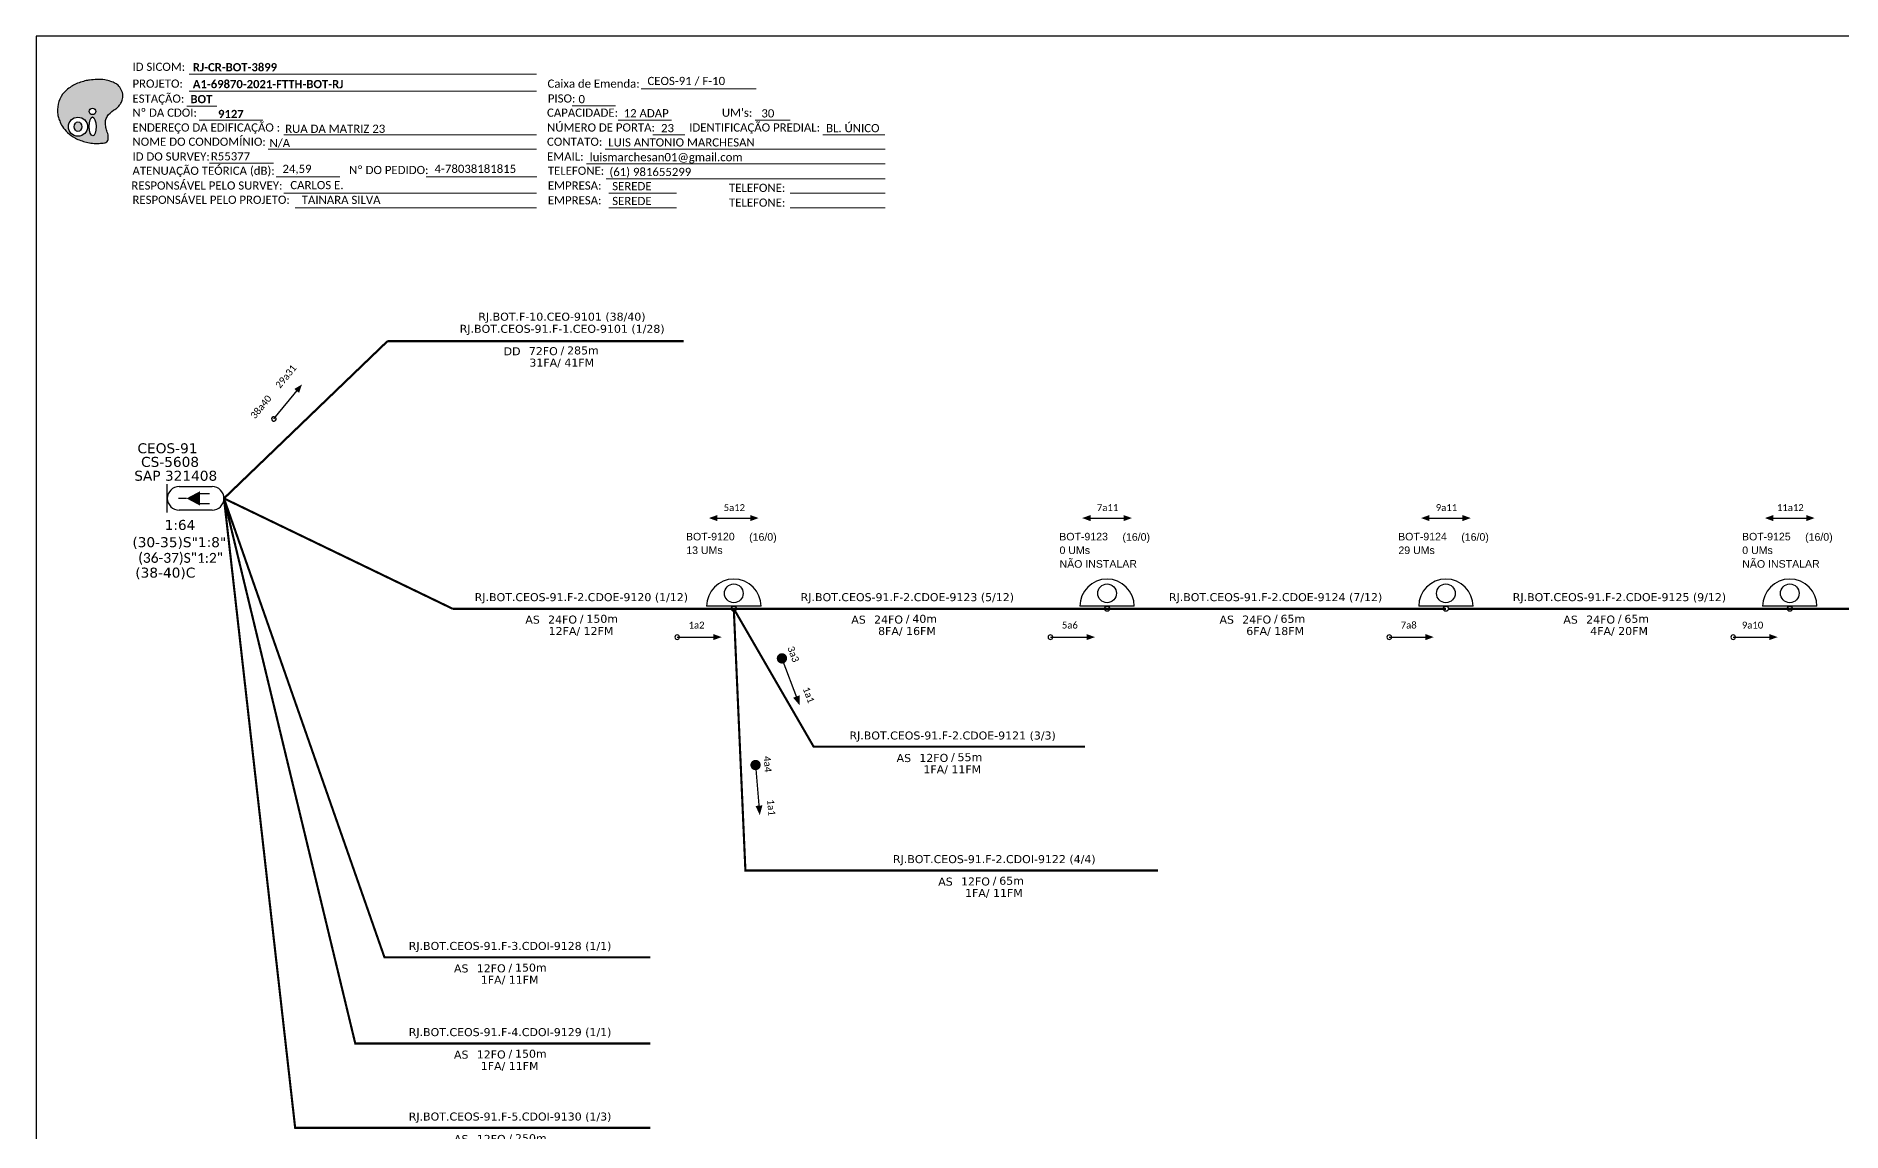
# Model space of a CAD drawing. Extents: x -89 to 749, y 705 to 1299.
# Drawn here: x -89.3 to 305.5, y 1059.3 to 1299 of the extents above; entities that cross this region are included whole.
import ezdxf
from ezdxf.enums import TextEntityAlignment as Align

# ---------------------------------------------------------------- set-up
doc = ezdxf.new("R2010")
doc.units = 0
for name, color, linetype, lineweight in [("20.0-LEGENDA DOS CDO'S", 1, 'Continuous', 0), ('20.2-CDO_POSTE', 1, 'Continuous', 5), ('40.1-ETIQUETAS', 1, 'Continuous', 20)]:
    doc.layers.add(name, color=color, linetype=linetype, lineweight=lineweight)
for name, color, linetype in [('20.4-CEOS', 1, 'Continuous'), ('CAP a instalar', 1, 'Continuous'), ('label_cabos', 7, 'Continuous'), ('SETA', 7, 'Continuous')]:
    doc.layers.add(name, color=color, linetype=linetype)
doc.styles.add('ARIAL', font='arial.ttf')
doc.styles.add('siredit', font='verdana.ttf')
doc.styles.get("Standard").update_dxf_attribs({"font": 'arial.ttf'})
doc.styles.add('WMF-Calibri0', font='calibri.ttf')
doc.styles.add('WMF-Calibri1', font='calibrib.ttf')
doc.linetypes.add('FENCELINE1', pattern='A,0.25,-0.1,[133,ltypeshp.shx,S=0.1,R=0,X=-0.1,Y=0],-0.1,1', length=1.45)

# ---------------------------------------------------------------- blocks, each defined once
blk = doc.blocks.new('OI')
h = blk.add_hatch(color=40)
edge = h.paths.add_edge_path()
edge.add_spline(control_points=[(4.35, -0.67), (3.92, -0.99), (3.26, -1.5), (2.81, -2.59), (2.9, -3.5), (3.06, -4.27), (3.31, -4.85), (3.37, -5.39), (3.4, -5.88), (3.2, -6.4), (2.54, -6.61), (1.65, -6.63), (0.55, -6.67), (-0.56, -6.42), (-1.61, -6.14), (-2.77, -5.61), (-3.92, -4.77), (-4.89, -3.7), (-5.34, -2.65), (-5.6, -1.94), (-5.85, -0.96), (-5.71, 0.47), (-5.1, 2.02), (-4.14, 3.02), (-3.3, 3.61), (-2.37, 4.16), (-1.36, 4.44), (-0.56, 4.7), (0.79, 4.85), (2.24, 4.97), (3.79, 4.57), (4.67, 4.21), (5.44, 3.65), (5.76, 2.99), (6.03, 2.21), (6.01, 1.46), (5.72, 0.64), (5.31, 0.08), (4.88, -0.38), (4.51, -0.55), (4.35, -0.67)], knot_values=[0, 0, 0, 0, 1.60434, 2.417191, 3.427595, 4.282808, 4.776746, 5.304182, 5.888771, 6.258406, 6.858137, 7.79129, 8.986195, 10.124242, 11.187857, 12.242908, 13.953784, 15.414161, 16.515391, 17.349188, 17.675853, 19.552021, 21.515531, 22.568638, 23.63245, 24.621084, 25.782718, 26.745347, 27.142653, 29.870543, 31.004649, 31.921532, 32.709589, 33.801391, 34.042471, 35.192333, 35.971461, 36.628871, 37.254359, 37.836911, 37.836911, 37.836911, 37.836911], degree=3, periodic=0)
h.paths.add_polyline_path([(1.13, -0.87, -1), (-0.04, -0.87, -1)], flags=16)
edge = h.paths.add_edge_path(flags=16)
edge.add_ellipse((0.56, -3.59), major_axis=(-0.02, 1.71), ratio=0.361305, start_angle=0, end_angle=360)
h.paths.add_polyline_path([(-0.36, -3.62, -1), (-3.8, -3.62, -1)], flags=16)
edge = h.paths.add_edge_path(flags=0)
edge.add_ellipse((-2.08, -3.62), major_axis=(0, 0.885), ratio=0.758294, start_angle=0, end_angle=360)
at = {"color": 40}
for centre, radius in [((-2.08, -3.62), 1.72), ((0.54, -0.87), 0.587)]:
    blk.add_circle(centre, radius, dxfattribs=at)
blk.add_ellipse((-2.08, -3.62), major_axis=(0, 0.885), ratio=0.758294, start_param=-3.141592653589792, end_param=3.141592653589792, dxfattribs=at)
blk.add_ellipse((0.56, -3.59), major_axis=(-0.02, 1.71), ratio=0.361305, dxfattribs=at)
at = {"color": 40, "start_tangent": (-0.800898, -0.598801), "end_tangent": (-0.800898, -0.598801)}
blk.add_spline([(4.35, -0.67), (3.2, -1.78), (2.9, -2.54), (2.92, -3.55), (3.12, -4.38), (3.28, -4.85), (3.37, -5.37), (3.35, -5.95), (3.2, -6.29), (2.66, -6.55), (1.73, -6.63), (0.54, -6.62), (-0.58, -6.41), (-1.6, -6.11), (-2.56, -5.67), (-3.95, -4.67), (-4.89, -3.56), (-5.37, -2.56), (-5.64, -1.78), (-5.72, -1.46), (-5.63, 0.42), (-4.84, 2.22), (-4.13, 2.99), (-3.27, 3.62), (-2.4, 4.09), (-1.3, 4.47), (-0.37, 4.72), (0.02, 4.77), (2.75, 4.8), (3.85, 4.53), (4.69, 4.16), (5.31, 3.68), (5.85, 2.73), (5.93, 2.5), (5.94, 1.35), (5.67, 0.62), (5.29, 0.08), (4.84, -0.36), (4.35, -0.67)], degree=3, dxfattribs=at)
blk = doc.blocks.new('CEOS_RP_CT_DRT')
at = {"layer": '20.4-CEOS', "color": 0}
for p, q in [((-4.54, 1.19), (-1.19, 1.19)), ((-1.19, -1.19), (-4.54, -1.19))]:
    blk.add_line(p, q, dxfattribs=at)
for points in [[(-5.73, -1.43), (-5.73, 1.44)], [(-3.79, 0), (-4.59, 0)], [(-2.47, 0.48), (-1.45, 0.48)], [(-2.47, -0.52), (-1.45, -0.52)]]:
    blk.add_lwpolyline(points, dxfattribs=at)
blk.add_lwpolyline([(-3.79, 0, 0, 1.47, 0), (-2.41, 0, 1.47, 1.47, 0)], format="xyseb", dxfattribs=at)
for centre, start, end in [((-4.54, 0), 90, 270), ((-1.19, 0), 270, 90)]:
    blk.add_arc(centre, 1.19, start, end, dxfattribs=at)
at = {"layer": '20.4-CEOS', "color": 7, "style": 'siredit'}
for tag, p in [('Nº_DA_CEOS', (-2.86, 5.6)), ('LOCAL', (-2.86, 4.24)), ('SAP', (-2.86, 2.78)), ('RACIO_SPLITAGEM', (-2.86, -1.88)), ('FIBRAS_SPLITTER', (-2.86, -3.58)), ('FIBRAS_TOP_C', (-2.86, -5.08)), ('RESERVA_FINAIS', (-2.86, -6.39))]:
    blk.add_attdef(tag, text='', height=1.01, dxfattribs=at).set_placement(p, align=Align.TOP_CENTER)
blk = doc.blocks.new('CDOE-TEXTO PADRÃO')
at = {"layer": "20.0-LEGENDA DOS CDO'S", "color": 0, "style": 'ARIAL'}
for tag, p in [('CDO_N', (0.49, 7.39)), ('CORDOALHA', (0.5, 4.33)), ('SAP', (0.51, 1.67)), ('SPLITER_1', (0.59, -0.91)), ('SPLITER_2', (0.6, -3.55)), ('(XX-XX_F)S', (0.54, -8.29)), ('(XX-XX_L)S', (0.55, -10.83)), ('UMS', (0.55, -13.15))]:
    blk.add_attdef(tag, p, '', height=1.7, rotation=0.118, dxfattribs=at)
blk.add_attdef('FIBRAS_UTILIZADAS', text='', height=1.7, rotation=0.118, dxfattribs=at).set_placement((19.77, 7.43), align=Align.CENTER)
blk = doc.blocks.new('ETIQUETA_RS5F')
at = {"layer": '40.1-ETIQUETAS', "color": 0, "style": 'siredit'}
blk.add_text('/', height=1.5, dxfattribs=at).set_placement((1.58, -1.95), align=Align.MIDDLE_RIGHT)
for tag, p in [('ETIQUETA_R_PRIMARIA', (1.21, 4.1)), ('ETIQUETA_R_SECUNDARIA', (1.21, 2.1)), ('F_ATIVAS/F_MORTAS', (1.14, -4.24))]:
    blk.add_attdef(tag, text='', height=1.5, dxfattribs=at).set_placement(p, align=Align.MIDDLE_CENTER)
for tag, p in [('TIPO_CABO', (-6.58, -2.12)), ('CAP_CABO', (0.4, -2.09))]:
    blk.add_attdef(tag, text='', height=1.5, dxfattribs=at).set_placement(p, align=Align.MIDDLE_RIGHT)
blk.add_attdef('METROS', text='', height=1.5, dxfattribs=at).set_placement((2.14, -1.95), align=Align.MIDDLE_LEFT)
for tag, p in [('FUSÃO_1', (0.85, -8.39)), ('FUSÃO_2', (0.85, -10.6)), ('FUSÃO_3', (0.85, -12.93)), ('FUSÃO_4', (0.85, -15.14)), ('FUSÃO_5', (0.85, -17.16))]:
    blk.add_attdef(tag, text='', height=1.5, dxfattribs=at).set_placement(p, align=Align.CENTER)
blk = doc.blocks.new('A$C67844AE1')
at = {"color": 8}
blk.add_line((11.9, 1.1), (0, 1.1), dxfattribs=at)
for centre, radius in [((5.95, 3.93), 2.05), ((5.95, 0.55), 0.551)]:
    blk.add_circle(centre, radius, dxfattribs=at)
blk.add_arc((5.95, 1.1), 5.95, 0, 180, dxfattribs=at)

msp = doc.modelspace()

# ---------------------------------------------------------------- linework, layer by layer
msp.add_lwpolyline([(-89.32, 705.02), (749.25, 705.02), (749.25, 1299.02), (-89.32, 1299.02), (-89.32, 705.02)])
at = {"color": 7, "lineweight": 0}
for points in [[(-55.85, 1290.67), (20.13, 1290.67)], [(42.97, 1287.47), (68.1, 1287.47)], [(-56.36, 1283.7), (-49.81, 1283.7)], [(-55.85, 1286.98), (20.13, 1286.98)], [(27.92, 1283.75), (37.41, 1283.75)], [(-53.7, 1280.63), (-39.76, 1280.63)], [(37.97, 1280.63), (49.59, 1280.63)], [(67.91, 1280.63), (75.58, 1280.63)], [(-35.13, 1277.4), (20.13, 1277.4)], [(45.56, 1277.4), (52.5, 1277.4)], [(82.73, 1277.4), (96.29, 1277.4)], [(-38.54, 1274.28), (20.13, 1274.28)], [(35.09, 1274.28), (96.32, 1274.28)], [(-51.38, 1271.22), (-37.44, 1271.22)], [(-36.84, 1268.25), (-22.9, 1268.25)], [(-4.01, 1268.26), (20.14, 1268.26)], [(31.05, 1271.05), (96.32, 1271.05)], [(35.33, 1267.81), (96.32, 1267.81)], [(-35.13, 1264.7), (20.13, 1264.7)], [(35.94, 1264.7), (50.74, 1264.7)], [(75.55, 1264.7), (96.32, 1264.7)], [(-32.64, 1261.46), (20.13, 1261.46)], [(35.94, 1261.46), (50.74, 1261.46)], [(75.55, 1261.46), (96.32, 1261.46)]]:
    msp.add_lwpolyline(points, dxfattribs=at)
for points in [[(-37.66, 1214.9, 1), (-37.02, 1215.67, 1)], [(50.35, 1167.55, 1), (51.35, 1167.55, 1)], [(131.98, 1167.55, 1), (132.98, 1167.55, 1)], [(281.26, 1167.55, 1), (282.26, 1167.55, 1)], [(281.26, 1167.55, 1), (282.26, 1167.55, 1)]]:
    msp.add_lwpolyline(points, format="xyb", close=True)
at = {"color": 7}
msp.add_lwpolyline([(206.07, 1167.55, 1), (207.07, 1167.55, 1)], format="xyb", close=True, dxfattribs=at)
msp.add_lwpolyline([(206.07, 1167.55, 1), (207.07, 1167.55, 1)], format="xyb", close=True, dxfattribs=at)
at = {"const_width": 1.13}
for points in [[(73.57, 1163.44, 1), (73.97, 1162.38, 1)], [(67.95, 1140.14, 1), (68.05, 1139.02, 1)]]:
    msp.add_lwpolyline(points, format="xyb", close=True, dxfattribs=at)
at = {"layer": 'CAP a instalar', "color": 7, "ltscale": 4, "const_width": 0.467}
for points in [[(-48.24, 1197.9), (-12.5, 1232.28)], [(52.25, 1232.28), (-12.5, 1232.28)]]:
    msp.add_lwpolyline(points, dxfattribs=at)
at = {"layer": 'CAP a instalar', "color": 7, "linetype": 'FENCELINE1', "ltscale": 4, "const_width": 0.467}
for points in [[(-48.24, 1197.9), (1.77, 1173.76)], [(63.24, 1173.76), (1.77, 1173.76)], [(144.87, 1173.76), (63.24, 1173.76)], [(218.96, 1173.76), (144.31, 1173.76)], [(294.15, 1173.76), (219.51, 1173.76)], [(368.79, 1173.76), (294.15, 1173.76)]]:
    msp.add_lwpolyline(points, dxfattribs=at)
at = {"layer": 'CAP a instalar', "color": 8, "linetype": 'FENCELINE1', "ltscale": 4}
for points in [[(45, 1097.53, 0.467, 0.467, 0), (-13.15, 1097.53, 0.467, 0.467, 0), (-48.24, 1197.9, 0.467, 0.467, 0)], [(45, 1060.21, 0.467, 0.467, 0), (-32.67, 1060.21, 0.467, 0.467, 0), (-48.24, 1197.9, 0.467, 0.467, 0)], [(45, 1078.68, 0.467, 0.467, 0), (-19.53, 1078.68, 0.467, 0.467, 0), (-48.24, 1197.9, 0.467, 0.467, 0)]]:
    msp.add_lwpolyline(points, format="xyseb", dxfattribs=at)
at = {"layer": 'CAP a instalar', "color": 7, "linetype": 'FENCELINE1', "ltscale": 4}
for points in [[(140.03, 1143.61, 0.467, 0.467, 0), (80.69, 1143.61, 0.467, 0.467, 0), (63.24, 1173.76, 0.467, 0.467, 0)], [(155.98, 1116.52, 0.467, 0.467, 0), (65.78, 1116.52, 0.467, 0.467, 0), (63.24, 1173.76, 0.467, 0.467, 0)]]:
    msp.add_lwpolyline(points, format="xyseb", dxfattribs=at)
at = {"layer": 'label_cabos', "color": 7}
for p, q in [((69.19, 1174.31), (57.29, 1174.31)), ((224.9, 1174.31), (213.01, 1174.31))]:
    msp.add_line(p, q, dxfattribs=at)
for centre, radius in [((63.24, 1177.13), 2.05), ((218.95, 1177.13), 2.05), ((63.24, 1173.76), 0.551), ((218.96, 1173.76), 0.551)]:
    msp.add_circle(centre, radius, dxfattribs=at)
for centre in [(63.24, 1174.31), (218.95, 1174.31)]:
    msp.add_arc(centre, 5.95, 0, 180, dxfattribs=at)
at = {"layer": 'SETA'}
for points in [[(-37.34, 1215.29), (-31.89, 1221.94)], [(140.56, 1193.58), (149.16, 1193.58)], [(289.85, 1193.58), (298.45, 1193.58)], [(50.85, 1167.55), (59.45, 1167.55)], [(132.48, 1167.55), (141.07, 1167.55)], [(281.76, 1167.55), (290.36, 1167.55)], [(281.76, 1167.55), (290.36, 1167.55)], [(73.77, 1162.91), (77.18, 1153.84)], [(68, 1139.58), (68.8, 1129.91)]]:
    msp.add_lwpolyline(points, dxfattribs=at)
at = {"layer": 'SETA', "color": 7}
for points in [[(58.94, 1193.58), (67.54, 1193.58)], [(214.66, 1193.58), (223.25, 1193.58)], [(206.57, 1167.55), (215.17, 1167.55)], [(206.57, 1167.55), (215.17, 1167.55)]]:
    msp.add_lwpolyline(points, dxfattribs=at)
at = {"layer": 'SETA'}
for points in [[(-32.86, 1221.84), (-31.18, 1222.83), (-31.82, 1220.99)], [(141.25, 1194.26), (139.42, 1193.6), (141.25, 1192.93)], [(148.47, 1194.26), (150.3, 1193.6), (148.47, 1192.93)], [(290.54, 1194.26), (288.71, 1193.6), (290.54, 1192.93)], [(297.76, 1194.26), (299.59, 1193.6), (297.76, 1192.93)], [(58.76, 1168.23), (60.59, 1167.56), (58.76, 1166.9)], [(140.38, 1168.23), (142.22, 1167.56), (140.38, 1166.9)], [(289.67, 1168.23), (291.5, 1167.56), (289.67, 1166.9)], [(289.67, 1168.23), (291.5, 1167.56), (289.67, 1166.9)], [(77.63, 1154.83), (77.65, 1152.63), (76.22, 1154.3)], [(69.5, 1130.75), (68.92, 1128.63), (68, 1130.63)]]:
    msp.add_solid(points, dxfattribs=at)
at = {"layer": 'SETA', "color": 7}
for points in [[(59.63, 1194.26), (57.8, 1193.6), (59.63, 1192.93)], [(66.85, 1194.26), (68.68, 1193.6), (66.85, 1192.93)], [(215.35, 1194.26), (213.51, 1193.6), (215.35, 1192.93)], [(222.56, 1194.26), (224.4, 1193.6), (222.56, 1192.93)], [(214.48, 1168.23), (216.31, 1167.56), (214.48, 1166.9)], [(214.48, 1168.23), (216.31, 1167.56), (214.48, 1166.9)]]:
    msp.add_solid(points, dxfattribs=at)

# ---------------------------------------------------------------- block references
at = {"color": 7, "xscale": 1.213923925163967, "yscale": 1.213923925163967, "zscale": 1.213923925163967, "rotation": 0.1532896023949059}
msp.add_blockref('OI', (-77.65, 1283.61), dxfattribs=at)
for p in [(138.91, 1173.21), (288.2, 1173.21)]:
    msp.add_blockref('A$C67844AE1', p)
at = {"layer": '20.2-CDO_POSTE', "color": 7}
ref = msp.add_blockref('CDOE-TEXTO PADRÃO', (59.88, 1177.65), dxfattribs=dict(at, xscale=0.9720000028610228, yscale=0.9720000028610228, zscale=0.9720000028610228))
ref.add_attrib('CDO_N', 'BOT-9120', (52.79, 1188.71), dxfattribs={"layer": "20.0-LEGENDA DOS CDO'S", "color": 0, "height": 1.652, "rotation": 0.118, "style": 'ARIAL'})
ref.add_attrib('CORDOALHA', '13 UMs', (52.85, 1185.73), dxfattribs={"layer": "20.0-LEGENDA DOS CDO'S", "color": 0, "height": 1.652, "rotation": 0.118, "style": 'ARIAL'})
ref.add_attrib('FIBRAS_UTILIZADAS', '    (16/0)', dxfattribs={"layer": "20.0-LEGENDA DOS CDO'S", "color": 0, "height": 1.652, "rotation": 0.118, "style": 'ARIAL'}).set_placement((68.33, 1188.64), align=Align.CENTER)
at = {"layer": '20.2-CDO_POSTE', "color": 8}
ref = msp.add_blockref('CDOE-TEXTO PADRÃO', (141.5, 1177.65), dxfattribs=dict(at, xscale=0.972000002861023, yscale=0.972000002861023, zscale=0.972000002861023))
ref.add_attrib('CDO_N', 'BOT-9123', (134.41, 1188.71), dxfattribs={"layer": "20.0-LEGENDA DOS CDO'S", "color": 0, "height": 1.652, "rotation": 0.118, "style": 'ARIAL'})
ref.add_attrib('CORDOALHA', '0 UMs', (134.47, 1185.73), dxfattribs={"layer": "20.0-LEGENDA DOS CDO'S", "color": 0, "height": 1.652, "rotation": 0.118, "style": 'ARIAL'})
ref.add_attrib('SAP', 'NÃO INSTALAR', (134.47, 1182.73), dxfattribs={"layer": "20.0-LEGENDA DOS CDO'S", "color": 0, "height": 1.6523, "rotation": 0.118, "style": 'ARIAL'})
ref.add_attrib('FIBRAS_UTILIZADAS', '    (16/0)', dxfattribs={"layer": "20.0-LEGENDA DOS CDO'S", "color": 0, "height": 1.652, "rotation": 0.118, "style": 'ARIAL'}).set_placement((149.96, 1188.64), align=Align.CENTER)
at = {"layer": '20.2-CDO_POSTE', "color": 7}
ref = msp.add_blockref('CDOE-TEXTO PADRÃO', (215.6, 1177.65), dxfattribs=dict(at, xscale=0.9720000028610228, yscale=0.9720000028610228, zscale=0.9720000028610228))
ref.add_attrib('CDO_N', 'BOT-9124', (208.51, 1188.71), dxfattribs={"layer": "20.0-LEGENDA DOS CDO'S", "color": 0, "height": 1.652, "rotation": 0.118, "style": 'ARIAL'})
ref.add_attrib('CORDOALHA', '29 UMs', (208.57, 1185.73), dxfattribs={"layer": "20.0-LEGENDA DOS CDO'S", "color": 0, "height": 1.652, "rotation": 0.118, "style": 'ARIAL'})
ref.add_attrib('FIBRAS_UTILIZADAS', '    (16/0)', dxfattribs={"layer": "20.0-LEGENDA DOS CDO'S", "color": 0, "height": 1.652, "rotation": 0.118, "style": 'ARIAL'}).set_placement((224.05, 1188.64), align=Align.CENTER)
at = {"layer": '20.2-CDO_POSTE', "color": 8}
ref = msp.add_blockref('CDOE-TEXTO PADRÃO', (290.79, 1177.65), dxfattribs=dict(at, xscale=0.972000002861023, yscale=0.972000002861023, zscale=0.972000002861023))
ref.add_attrib('CDO_N', 'BOT-9125', (283.7, 1188.71), dxfattribs={"layer": "20.0-LEGENDA DOS CDO'S", "color": 0, "height": 1.652, "rotation": 0.118, "style": 'ARIAL'})
ref.add_attrib('CORDOALHA', '0 UMs', (283.76, 1185.73), dxfattribs={"layer": "20.0-LEGENDA DOS CDO'S", "color": 0, "height": 1.652, "rotation": 0.118, "style": 'ARIAL'})
ref.add_attrib('SAP', 'NÃO INSTALAR', (283.76, 1182.73), dxfattribs={"layer": "20.0-LEGENDA DOS CDO'S", "color": 0, "height": 1.6523, "rotation": 0.118, "style": 'ARIAL'})
ref.add_attrib('FIBRAS_UTILIZADAS', '    (16/0)', dxfattribs={"layer": "20.0-LEGENDA DOS CDO'S", "color": 0, "height": 1.652, "rotation": 0.118, "style": 'ARIAL'}).set_placement((299.24, 1188.64), align=Align.CENTER)
at = {"layer": '20.4-CEOS', "color": 7}
ref = msp.add_blockref('CEOS_RP_CT_DRT', (-48.24, 1197.9), dxfattribs=dict(at, xscale=2.161665797233581, yscale=2.161665797233581, zscale=2.161665797233581))
ref.add_attrib('Nº_DA_CEOS', 'CEOS-91', dxfattribs={"color": 7, "height": 2.183, "style": 'siredit'}).set_placement((-60.59, 1209.96), align=Align.TOP_CENTER)
ref.add_attrib('LOCAL', 'CS-5608', dxfattribs={"color": 7, "height": 2.183, "style": 'siredit'}).set_placement((-60.03, 1206.98), align=Align.TOP_CENTER)
ref.add_attrib('SAP', 'SAP 321408', dxfattribs={"color": 7, "height": 2.183, "style": 'siredit'}).set_placement((-58.79, 1203.95), align=Align.TOP_CENTER)
ref.add_attrib('RACIO_SPLITAGEM', '1:64', dxfattribs={"color": 7, "height": 2.183, "style": 'siredit'}).set_placement((-57.86, 1193.19), align=Align.TOP_CENTER)
ref.add_attrib('FIBRAS_SPLITTER', '(30-35)S"1:8"', dxfattribs={"color": 7, "height": 2.1826, "style": 'siredit'}).set_placement((-58.01, 1189.42), align=Align.TOP_CENTER)
ref.add_attrib('FIBRAS_TOP_C', '(38-40)C', dxfattribs={"color": 7, "height": 2.183, "style": 'siredit'}).set_placement((-61.07, 1182.76), align=Align.TOP_CENTER)
at = {"layer": '40.1-ETIQUETAS', "color": 7}
ref = msp.add_blockref('ETIQUETA_RS5F', (24.33, 1232.55), dxfattribs=dict(at, xscale=1.16639998499977, yscale=1.16639998499977, zscale=1.16639998499977))
ref.add_attrib('ETIQUETA_R_PRIMARIA', 'RJ.BOT.F-10.CEO-9101 (38/40)', dxfattribs={"color": 0, "height": 1.7496, "style": 'siredit'}).set_placement((25.66, 1237.65), align=Align.MIDDLE_CENTER)
ref.add_attrib('ETIQUETA_R_SECUNDARIA', 'RJ.BOT.CEOS-91.F-1.CEO-9101 (1/28)', dxfattribs={"color": 0, "height": 1.7496, "style": 'siredit'}).set_placement((25.71, 1235), align=Align.MIDDLE_CENTER)
ref.add_attrib('TIPO_CABO', 'DD', dxfattribs={"color": 0, "height": 1.75, "style": 'siredit'}).set_placement((16.61, 1230.08), align=Align.MIDDLE_RIGHT)
ref.add_attrib('CAP_CABO', '72FO', dxfattribs={"color": 0, "height": 1.75, "style": 'siredit'}).set_placement((24.75, 1230.11), align=Align.MIDDLE_RIGHT)
ref.add_attrib('METROS', '285m', dxfattribs={"color": 0, "height": 1.75, "style": 'siredit'}).set_placement((26.79, 1230.27), align=Align.MIDDLE_LEFT)
ref.add_attrib('F_ATIVAS/F_MORTAS', '31FA/ 41FM', dxfattribs={"color": 0, "height": 1.75, "style": 'siredit'}).set_placement((25.62, 1227.6), align=Align.MIDDLE_CENTER)
ref = msp.add_blockref('ETIQUETA_RS5F', (28.53, 1173.85), dxfattribs=dict(at, xscale=1.16639998499977, yscale=1.16639998499977, zscale=1.16639998499977))
ref.add_attrib('ETIQUETA_R_SECUNDARIA', 'RJ.BOT.CEOS-91.F-2.CDOE-9120 (1/12)', dxfattribs={"color": 0, "height": 1.7496, "style": 'siredit'}).set_placement((29.91, 1176.3), align=Align.MIDDLE_CENTER)
ref.add_attrib('TIPO_CABO', 'AS', dxfattribs={"color": 0, "height": 1.75, "style": 'siredit'}).set_placement((20.82, 1171.38), align=Align.MIDDLE_RIGHT)
ref.add_attrib('CAP_CABO', '24FO', dxfattribs={"color": 0, "height": 1.75, "style": 'siredit'}).set_placement((28.96, 1171.4), align=Align.MIDDLE_RIGHT)
ref.add_attrib('METROS', '150m', dxfattribs={"color": 0, "height": 1.75, "style": 'siredit'}).set_placement((31, 1171.57), align=Align.MIDDLE_LEFT)
ref.add_attrib('F_ATIVAS/F_MORTAS', '12FA/ 12FM', dxfattribs={"color": 0, "height": 1.75, "style": 'siredit'}).set_placement((29.83, 1168.89), align=Align.MIDDLE_CENTER)
ref = msp.add_blockref('ETIQUETA_RS5F', (99.81, 1173.85), dxfattribs=dict(at, xscale=1.16639998499977, yscale=1.16639998499977, zscale=1.16639998499977))
ref.add_attrib('ETIQUETA_R_SECUNDARIA', 'RJ.BOT.CEOS-91.F-2.CDOE-9123 (5/12)', dxfattribs={"color": 0, "height": 1.7496, "style": 'siredit'}).set_placement((101.19, 1176.3), align=Align.MIDDLE_CENTER)
ref.add_attrib('TIPO_CABO', 'AS', dxfattribs={"color": 0, "height": 1.75, "style": 'siredit'}).set_placement((92.1, 1171.38), align=Align.MIDDLE_RIGHT)
ref.add_attrib('CAP_CABO', '24FO', dxfattribs={"color": 0, "height": 1.75, "style": 'siredit'}).set_placement((100.24, 1171.4), align=Align.MIDDLE_RIGHT)
ref.add_attrib('METROS', '40m', dxfattribs={"color": 0, "height": 1.75, "style": 'siredit'}).set_placement((102.28, 1171.57), align=Align.MIDDLE_LEFT)
ref.add_attrib('F_ATIVAS/F_MORTAS', '8FA/ 16FM', dxfattribs={"color": 0, "height": 1.75, "style": 'siredit'}).set_placement((101.11, 1168.89), align=Align.MIDDLE_CENTER)
ref = msp.add_blockref('ETIQUETA_RS5F', (180.33, 1173.85), dxfattribs=dict(at, xscale=1.16639998499977, yscale=1.16639998499977, zscale=1.16639998499977))
ref.add_attrib('ETIQUETA_R_SECUNDARIA', 'RJ.BOT.CEOS-91.F-2.CDOE-9124 (7/12)', dxfattribs={"color": 0, "height": 1.7496, "style": 'siredit'}).set_placement((181.71, 1176.3), align=Align.MIDDLE_CENTER)
ref.add_attrib('TIPO_CABO', 'AS', dxfattribs={"color": 0, "height": 1.75, "style": 'siredit'}).set_placement((172.61, 1171.38), align=Align.MIDDLE_RIGHT)
ref.add_attrib('CAP_CABO', '24FO', dxfattribs={"color": 0, "height": 1.75, "style": 'siredit'}).set_placement((180.75, 1171.4), align=Align.MIDDLE_RIGHT)
ref.add_attrib('METROS', '65m', dxfattribs={"color": 0, "height": 1.75, "style": 'siredit'}).set_placement((182.79, 1171.57), align=Align.MIDDLE_LEFT)
ref.add_attrib('F_ATIVAS/F_MORTAS', '6FA/ 18FM', dxfattribs={"color": 0, "height": 1.75, "style": 'siredit'}).set_placement((181.62, 1168.89), align=Align.MIDDLE_CENTER)
ref = msp.add_blockref('ETIQUETA_RS5F', (255.52, 1173.85), dxfattribs=dict(at, xscale=1.16639998499977, yscale=1.16639998499977, zscale=1.16639998499977))
ref.add_attrib('ETIQUETA_R_SECUNDARIA', 'RJ.BOT.CEOS-91.F-2.CDOE-9125 (9/12)', dxfattribs={"color": 0, "height": 1.7496, "style": 'siredit'}).set_placement((256.9, 1176.3), align=Align.MIDDLE_CENTER)
ref.add_attrib('TIPO_CABO', 'AS', dxfattribs={"color": 0, "height": 1.75, "style": 'siredit'}).set_placement((247.8, 1171.38), align=Align.MIDDLE_RIGHT)
ref.add_attrib('CAP_CABO', '24FO', dxfattribs={"color": 0, "height": 1.75, "style": 'siredit'}).set_placement((255.95, 1171.4), align=Align.MIDDLE_RIGHT)
ref.add_attrib('METROS', '65m', dxfattribs={"color": 0, "height": 1.75, "style": 'siredit'}).set_placement((257.98, 1171.57), align=Align.MIDDLE_LEFT)
ref.add_attrib('F_ATIVAS/F_MORTAS', '4FA/ 20FM', dxfattribs={"color": 0, "height": 1.75, "style": 'siredit'}).set_placement((256.82, 1168.89), align=Align.MIDDLE_CENTER)
ref = msp.add_blockref('ETIQUETA_RS5F', (109.71, 1143.58), dxfattribs=dict(at, xscale=1.16639998499977, yscale=1.16639998499977, zscale=1.16639998499977))
ref.add_attrib('ETIQUETA_R_SECUNDARIA', 'RJ.BOT.CEOS-91.F-2.CDOE-9121 (3/3)', dxfattribs={"color": 0, "height": 1.7496, "style": 'siredit'}).set_placement((111.09, 1146.04), align=Align.MIDDLE_CENTER)
ref.add_attrib('TIPO_CABO', 'AS', dxfattribs={"color": 0, "height": 1.75, "style": 'siredit'}).set_placement((102, 1141.11), align=Align.MIDDLE_RIGHT)
ref.add_attrib('CAP_CABO', '12FO', dxfattribs={"color": 0, "height": 1.75, "style": 'siredit'}).set_placement((110.14, 1141.14), align=Align.MIDDLE_RIGHT)
ref.add_attrib('METROS', '55m', dxfattribs={"color": 0, "height": 1.75, "style": 'siredit'}).set_placement((112.18, 1141.3), align=Align.MIDDLE_LEFT)
ref.add_attrib('F_ATIVAS/F_MORTAS', '1FA/ 11FM', dxfattribs={"color": 0, "height": 1.75, "style": 'siredit'}).set_placement((111.01, 1138.63), align=Align.MIDDLE_CENTER)
at = {"layer": '40.1-ETIQUETAS', "color": 8}
ref = msp.add_blockref('ETIQUETA_RS5F', (118.82, 1116.55), dxfattribs=dict(at, xscale=1.16639998499977, yscale=1.16639998499977, zscale=1.16639998499977))
ref.add_attrib('ETIQUETA_R_SECUNDARIA', 'RJ.BOT.CEOS-91.F-2.CDOI-9122 (4/4)', dxfattribs={"color": 0, "height": 1.7496, "style": 'siredit'}).set_placement((120.2, 1119), align=Align.MIDDLE_CENTER)
ref.add_attrib('TIPO_CABO', 'AS', dxfattribs={"color": 0, "height": 1.75, "style": 'siredit'}).set_placement((111.11, 1114.08), align=Align.MIDDLE_RIGHT)
ref.add_attrib('CAP_CABO', '12FO', dxfattribs={"color": 0, "height": 1.75, "style": 'siredit'}).set_placement((119.25, 1114.11), align=Align.MIDDLE_RIGHT)
ref.add_attrib('METROS', '65m', dxfattribs={"color": 0, "height": 1.75, "style": 'siredit'}).set_placement((121.29, 1114.27), align=Align.MIDDLE_LEFT)
ref.add_attrib('F_ATIVAS/F_MORTAS', '1FA/ 11FM', dxfattribs={"color": 0, "height": 1.75, "style": 'siredit'}).set_placement((120.12, 1111.6), align=Align.MIDDLE_CENTER)
ref = msp.add_blockref('ETIQUETA_RS5F', (12.94, 1097.55), dxfattribs=dict(at, xscale=1.16639998499977, yscale=1.16639998499977, zscale=1.16639998499977))
ref.add_attrib('ETIQUETA_R_SECUNDARIA', 'RJ.BOT.CEOS-91.F-3.CDOI-9128 (1/1)', dxfattribs={"color": 0, "height": 1.7496, "style": 'siredit'}).set_placement((14.32, 1100.01), align=Align.MIDDLE_CENTER)
ref.add_attrib('TIPO_CABO', 'AS', dxfattribs={"color": 0, "height": 1.75, "style": 'siredit'}).set_placement((5.22, 1095.09), align=Align.MIDDLE_RIGHT)
ref.add_attrib('CAP_CABO', '12FO', dxfattribs={"color": 0, "height": 1.75, "style": 'siredit'}).set_placement((13.36, 1095.11), align=Align.MIDDLE_RIGHT)
ref.add_attrib('METROS', '150m', dxfattribs={"color": 0, "height": 1.75, "style": 'siredit'}).set_placement((15.4, 1095.27), align=Align.MIDDLE_LEFT)
ref.add_attrib('F_ATIVAS/F_MORTAS', '1FA/ 11FM', dxfattribs={"color": 0, "height": 1.75, "style": 'siredit'}).set_placement((14.23, 1092.6), align=Align.MIDDLE_CENTER)
ref = msp.add_blockref('ETIQUETA_RS5F', (12.94, 1078.71), dxfattribs=dict(at, xscale=1.16639998499977, yscale=1.16639998499977, zscale=1.16639998499977))
ref.add_attrib('ETIQUETA_R_SECUNDARIA', 'RJ.BOT.CEOS-91.F-4.CDOI-9129 (1/1)', dxfattribs={"color": 0, "height": 1.7496, "style": 'siredit'}).set_placement((14.32, 1081.16), align=Align.MIDDLE_CENTER)
ref.add_attrib('TIPO_CABO', 'AS', dxfattribs={"color": 0, "height": 1.75, "style": 'siredit'}).set_placement((5.22, 1076.24), align=Align.MIDDLE_RIGHT)
ref.add_attrib('CAP_CABO', '12FO', dxfattribs={"color": 0, "height": 1.75, "style": 'siredit'}).set_placement((13.36, 1076.27), align=Align.MIDDLE_RIGHT)
ref.add_attrib('METROS', '150m', dxfattribs={"color": 0, "height": 1.75, "style": 'siredit'}).set_placement((15.4, 1076.43), align=Align.MIDDLE_LEFT)
ref.add_attrib('F_ATIVAS/F_MORTAS', '1FA/ 11FM', dxfattribs={"color": 0, "height": 1.75, "style": 'siredit'}).set_placement((14.23, 1073.76), align=Align.MIDDLE_CENTER)
ref = msp.add_blockref('ETIQUETA_RS5F', (12.94, 1060.23), dxfattribs=dict(at, xscale=1.16639998499977, yscale=1.16639998499977, zscale=1.16639998499977))
ref.add_attrib('ETIQUETA_R_SECUNDARIA', 'RJ.BOT.CEOS-91.F-5.CDOI-9130 (1/3)', dxfattribs={"color": 0, "height": 1.7496, "style": 'siredit'}).set_placement((14.32, 1062.69), align=Align.MIDDLE_CENTER)
ref.add_attrib('TIPO_CABO', 'AS', dxfattribs={"color": 0, "height": 1.75, "style": 'siredit'}).set_placement((5.22, 1057.76), align=Align.MIDDLE_RIGHT)
ref.add_attrib('CAP_CABO', '12FO', dxfattribs={"color": 0, "height": 1.75, "style": 'siredit'}).set_placement((13.36, 1057.79), align=Align.MIDDLE_RIGHT)
ref.add_attrib('METROS', '250m', dxfattribs={"color": 0, "height": 1.75, "style": 'siredit'}).set_placement((15.4, 1057.95), align=Align.MIDDLE_LEFT)
ref.add_attrib('F_ATIVAS/F_MORTAS', '3FA/ 9FM', dxfattribs={"color": 0, "height": 1.75, "style": 'siredit'}).set_placement((14.23, 1055.28), align=Align.MIDDLE_CENTER)

# ---------------------------------------------------------------- texts
at = {"color": 7, "lineweight": 0, "style": 'WMF-Calibri0'}
for s, height, p in [('ID SICOM:', 1.793, (-68.25, 1291.42)), ('PROJETO:', 1.793, (-68.25, 1287.73)), ('Caixa de Emenda:', 1.7927, (22.51, 1287.73)), ('ESTAÇÃO:', 1.793, (-68.25, 1284.45)), ('PISO:', 1.793, (22.58, 1284.49)), ('ENDEREÇO DA EDIFICAÇÃO :', 1.7927, (-68.25, 1278.14)), ('Nº DA CDOI:', 1.7927, (-68.25, 1281.38)), ('CAPACIDADE:', 1.7927, (22.4, 1281.38)), ('NÚMERO DE PORTA:', 1.7927, (22.4, 1278.14)), ('IDENTIFICAÇÃO PREDIAL:', 1.7927, (53.48, 1278.14)), ("UM's:", 1.793, (60.64, 1281.38)), ('NOME DO CONDOMÍNIO:', 1.7927, (-68.25, 1275.03)), ('CONTATO:', 1.793, (22.4, 1275.03)), ('ID DO SURVEY:', 1.7927, (-68.25, 1271.79)), ('EMAIL:', 1.793, (22.4, 1271.79)), ('RESPONSÁVEL PELO SURVEY:', 1.7927, (-68.49, 1265.44)), ('ATENUAÇÃO TEÓRICA (dB):', 1.7927, (-68.25, 1268.68)), ('Nº DO PEDIDO:', 1.7927, (-20.88, 1268.84)), ('TELEFONE:', 1.793, (22.58, 1268.68)), ('RESPONSÁVEL PELO PROJETO:', 1.7927, (-68.25, 1262.33)), ('EMPRESA:', 1.793, (22.58, 1265.44)), ('EMPRESA:', 1.793, (22.58, 1262.21)), ('TELEFONE:', 1.793, (62.19, 1264.94)), ('TELEFONE:', 1.793, (62.19, 1261.7))]:
    msp.add_text(s, height=height, dxfattribs=at).set_placement(p)
at = {"color": 7}
for s, height, style, p in [('RJ-CR-BOT-3899', 1.7927, 'WMF-Calibri1', (-55.05, 1291.32)), ('A1-69870-2021-FTTH-BOT-RJ', 1.7927, 'WMF-Calibri1', (-55.05, 1287.63)), ('CEOS-91 / F-10', 1.7927, 'WMF-Calibri0', (44.36, 1288.31)), ('BOT', 1.793, 'WMF-Calibri1', (-55.57, 1284.35)), ('0', 1.79, 'WMF-Calibri0', (29.28, 1284.34)), ('RUA DA MATRIZ 23', 1.7927, 'WMF-Calibri0', (-34.86, 1277.86)), ('12 ADAP', 1.793, 'WMF-Calibri0', (39.15, 1281.25)), ('23', 1.793, 'WMF-Calibri0', (47.34, 1278)), ('30', 1.793, 'WMF-Calibri0', (69.27, 1281.23)), ('BL. ÚNICO', 1.793, 'WMF-Calibri0', (83.43, 1278)), ('N/A', 1.793, 'WMF-Calibri0', (-38.28, 1274.74)), ('LUIS ANTONIO MARCHESAN', 1.7927, 'WMF-Calibri0', (35.79, 1274.88)), ('R55377', 1.793, 'WMF-Calibri0', (-51.11, 1271.83)), ('luismarchesan01@gmail.com', 1.7927, 'WMF-Calibri0', (31.75, 1271.65)), ('24,59', 1.793, 'WMF-Calibri0', (-35.45, 1269.09)), ('4-78038181815', 1.7927, 'WMF-Calibri0', (-2.2, 1269.1)), ('(61) 981655299', 1.7927, 'WMF-Calibri0', (36.04, 1268.41)), ('CARLOS E.', 1.793, 'WMF-Calibri0', (-33.73, 1265.54)), ('TAINARA SILVA', 1.7927, 'WMF-Calibri0', (-31.24, 1262.3)), ('SEREDE', 1.793, 'WMF-Calibri0', (36.65, 1265.3)), ('SEREDE', 1.793, 'WMF-Calibri0', (36.65, 1262.06))]:
    msp.add_text(s, height=height, dxfattribs=dict(at, style=style)).set_placement(p)
at = {"color": 7, "style": 'WMF-Calibri1'}
msp.add_text('9127', height=1.793, dxfattribs=at).set_placement((-46.73, 1281.09), align=Align.CENTER)
at = {"attachment_point": 5}
for s, insert, char_height, width, rotation in [('{\\fCalibri|b0|i0|c0|p34;\\C7;29a31}', (-34.7, 1224.57), 1.5, 25.3588, 50.6709), ('{\\fCalibri|b0|i0|c0|p34;\\C7;38a40}', (-40.16, 1217.91), 1.5, 25.3588, 50.6709), ('{\\fCalibri|b0|i0|c0|p34;\\C7;3a3}', (76.26, 1163.83), 1.5342, 28.6065, 290.6025), ('{\\fCalibri|b0|i0|c0|p34;\\C7;1a1}', (79.62, 1154.9), 1.5342, 28.6065, 290.6025), ('{\\fCalibri|b0|i0|c0|p34;\\C7;4a4}', (70.65, 1139.78), 1.5342, 28.6065, 274.7345), ('{\\fCalibri|b0|i0|c0|p34;\\C7;1a1}', (71.43, 1130.27), 1.5342, 28.6065, 274.7345)]:
    msp.add_mtext(s, dxfattribs=dict(at, insert=insert, char_height=char_height, width=width, rotation=rotation))
at = {"color": 7, "attachment_point": 5}
for s, insert, char_height, width in [('{\\fCalibri|b0|i0|c0|p34;\\C7;5a12}', (63.36, 1195.88), 1.5, 25.3588), ('{\\fCalibri|b0|i0|c0|p34;\\C7;9a11}', (219.08, 1195.88), 1.5, 25.3588), ('{\\fCalibri|b0|i0|c0|p34;\\C7;(36-37)S"1:2"}', (-57.73, 1184.66), 2.1675, 36.6435), ('{\\fCalibri|b0|i0|c0|p34;\\C7;1a2}', (55.1, 1170.18), 1.5, 25.3588), ('{\\fCalibri|b0|i0|c0|p34;\\C7;7a8}', (210.82, 1170.18), 1.5, 25.3588)]:
    msp.add_mtext(s, dxfattribs=dict(at, insert=insert, char_height=char_height, width=width))
at = {"char_height": 1.5, "width": 25.3588, "attachment_point": 5}
for s, insert in [('{\\fCalibri|b0|i0|c0|p34;\\C7;7a11}', (144.98, 1195.88)), ('{\\fCalibri|b0|i0|c0|p34;\\C7;11a12}', (294.27, 1195.88)), ('{\\fCalibri|b0|i0|c0|p34;\\C7;5a6}', (136.73, 1170.18)), ('{\\fCalibri|b0|i0|c0|p34;\\C7;9a10}', (286.01, 1170.18))]:
    msp.add_mtext(s, dxfattribs=dict(at, insert=insert))

doc.saveas('drawing.dxf')
